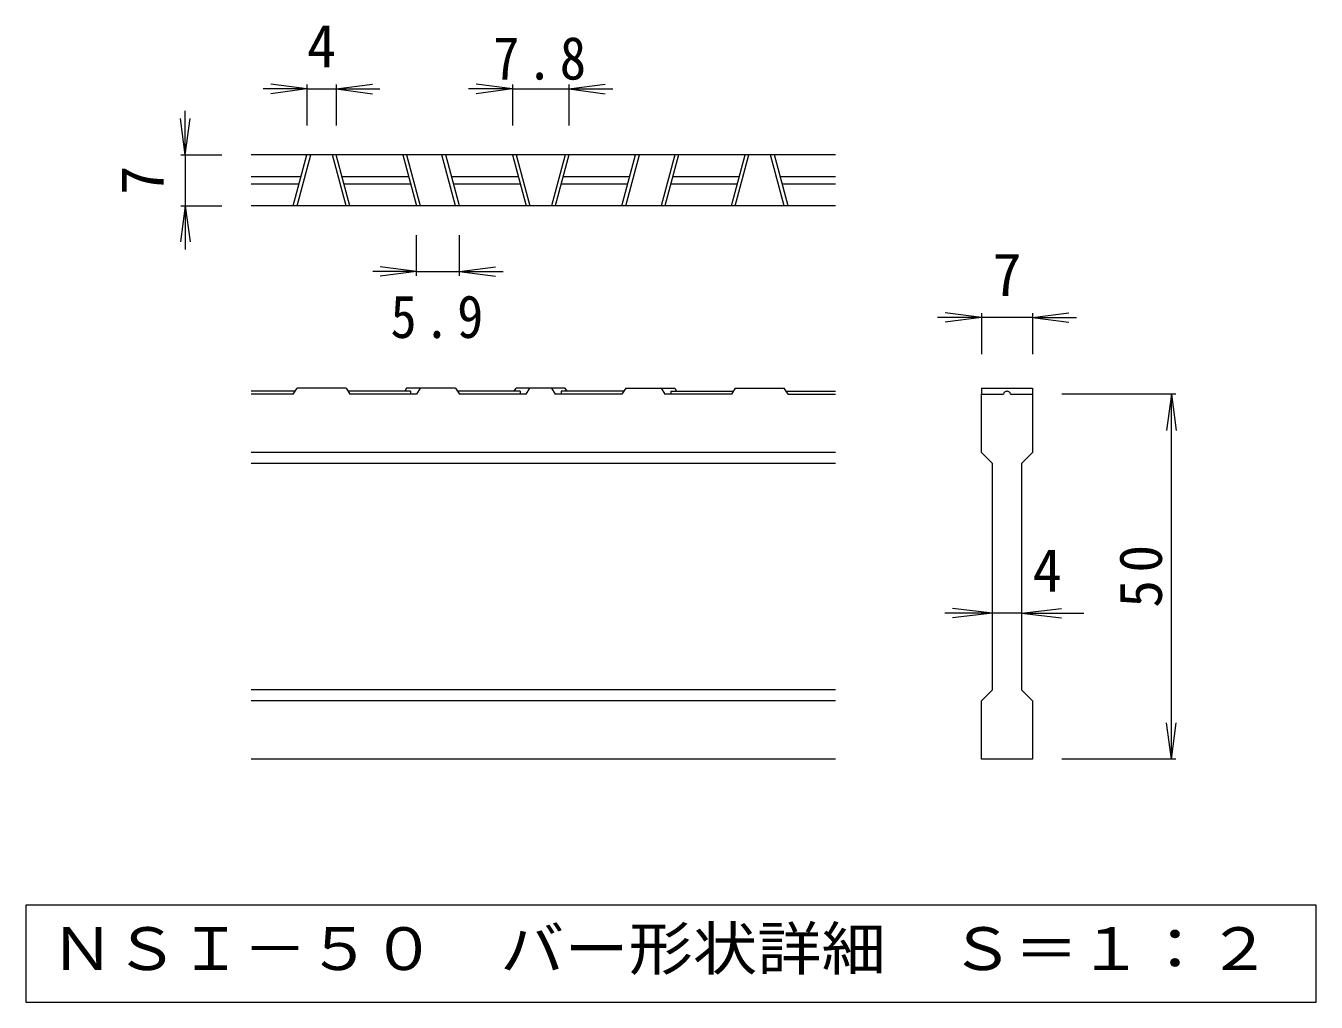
# Model space of a CAD drawing. Units: millimetres on the paper, enlarged 4 times, with parts at other scales. Extents: x -1079 to 1075, y -788 to 718.
# Drawn here: x -1079 to -725.7, y -670 to -402.5 of the extents above; entities that cross this region are included whole.
import ezdxf
from ezdxf.enums import TextEntityAlignment as Align

# ---------------------------------------------------------------- set-up
doc = ezdxf.new("R2010")
doc.units = ezdxf.units.MM
doc.header["$LTSCALE"] = 4
for name, color, linetype, lineweight in [('D-0', 7, 'Continuous', 9), ('D-2', 3, 'Continuous', 9), ('D-4', 7, 'Continuous', 9)]:
    doc.layers.add(name, color=color, linetype=linetype, lineweight=lineweight)
doc.styles.add('ＭＳ ゴシック', font='')
doc.styles.get('ＭＳ ゴシック').set_extended_font_data('MS Gothic')

msp = doc.modelspace()

# ---------------------------------------------------------------- linework, layer by layer
at = {"layer": 'D-0'}
msp.add_lwpolyline([(-1079, -643.419), (-1079, -670), (-725.677, -670), (-725.677, -643.419)], close=True, dxfattribs=at)
at = {"layer": 'D-2'}
for p, q in [((-857.338, -437.819), (-1017.338, -437.819)), ((-1005.776, -451.819), (-1002.024, -437.819)), ((-1004.74, -451.819), (-1000.989, -437.819)), ((-991.308, -451.819), (-995.06, -437.819)), ((-990.273, -451.819), (-994.024, -437.819)), ((-975.776, -437.819), (-972.024, -451.819)), ((-974.74, -437.819), (-970.989, -451.819)), ((-961.308, -451.819), (-965.06, -437.819)), ((-960.273, -451.819), (-964.024, -437.819)), ((-945.776, -437.819), (-942.024, -451.819)), ((-944.74, -437.819), (-940.989, -451.819)), ((-931.308, -437.819), (-935.06, -451.819)), ((-930.273, -437.819), (-934.024, -451.819)), ((-915.776, -451.819), (-912.024, -437.819)), ((-914.74, -451.819), (-910.989, -437.819)), ((-901.308, -437.819), (-905.06, -451.819)), ((-900.273, -437.819), (-904.024, -451.819)), ((-885.776, -451.819), (-882.024, -437.819)), ((-884.74, -451.819), (-880.989, -437.819)), ((-871.308, -451.819), (-875.06, -437.819)), ((-870.273, -451.819), (-874.024, -437.819)), ((-1017.338, -443.819), (-1003.632, -443.819)), ((-992.417, -443.819), (-974.168, -443.819)), ((-962.417, -443.819), (-944.168, -443.819)), ((-931.881, -443.819), (-913.632, -443.819)), ((-901.881, -443.819), (-883.632, -443.819)), ((-872.417, -443.819), (-857.338, -443.819)), ((-1017.338, -445.819), (-1004.168, -445.819)), ((-991.881, -445.819), (-973.632, -445.819)), ((-961.881, -445.819), (-943.632, -445.819)), ((-932.417, -445.819), (-914.168, -445.819)), ((-902.417, -445.819), (-884.168, -445.819)), ((-871.881, -445.819), (-857.338, -445.819)), ((-857.338, -451.819), (-1017.338, -451.819)), ((-1005.258, -502.619), (-1017.338, -502.619)), ((-1005.776, -503.419), (-1017.338, -503.419)), ((-1005.776, -503.419), (-1004.74, -501.819)), ((-991.308, -501.819), (-1004.74, -501.819)), ((-991.308, -501.819), (-990.273, -503.419)), ((-973.632, -502.619), (-990.791, -502.619)), ((-972.024, -503.419), (-990.273, -503.419)), ((-974.74, -501.819), (-975.258, -502.619)), ((-961.308, -501.819), (-974.74, -501.819)), ((-973.632, -502.619), (-973.632, -503.419)), ((-970.989, -501.819), (-972.024, -503.419)), ((-961.308, -501.819), (-960.273, -503.419)), ((-943.632, -502.619), (-960.791, -502.619)), ((-942.024, -503.419), (-960.273, -503.419)), ((-945.258, -502.619), (-944.74, -501.819)), ((-931.308, -501.819), (-944.74, -501.819)), ((-943.632, -502.619), (-943.632, -503.419)), ((-942.024, -503.419), (-940.989, -501.819)), ((-935.06, -501.819), (-934.024, -503.419)), ((-915.776, -503.419), (-934.024, -503.419)), ((-932.417, -502.619), (-932.417, -503.419)), ((-915.258, -502.619), (-932.417, -502.619)), ((-930.791, -502.619), (-931.308, -501.819)), ((-914.74, -501.819), (-915.776, -503.419)), ((-914.74, -501.819), (-901.308, -501.819)), ((-905.06, -501.819), (-904.024, -503.419)), ((-885.776, -503.419), (-904.024, -503.419)), ((-902.417, -502.619), (-885.258, -502.619)), ((-902.417, -502.619), (-902.417, -503.419)), ((-901.308, -501.819), (-900.791, -502.619)), ((-884.74, -501.819), (-885.776, -503.419)), ((-884.74, -501.819), (-871.308, -501.819)), ((-870.273, -503.419), (-871.308, -501.819)), ((-870.791, -502.619), (-857.338, -502.619)), ((-870.273, -503.419), (-857.338, -503.419)), ((-817.338, -501.819), (-817.338, -503.419)), ((-817.338, -519.419), (-817.338, -503.419)), ((-817.338, -503.419), (-811.338, -503.419)), ((-810.359, -502.619), (-810.318, -502.619)), ((-809.338, -503.419), (-803.338, -503.419)), ((-803.338, -503.419), (-803.338, -519.419)), ((-857.338, -519.419), (-1017.338, -519.419)), ((-857.338, -522.419), (-1017.338, -522.419)), ((-817.338, -519.419), (-814.338, -522.419)), ((-814.338, -584.419), (-814.338, -522.419)), ((-806.338, -522.419), (-803.338, -519.419)), ((-806.338, -522.419), (-806.338, -584.419)), ((-857.338, -584.419), (-1017.338, -584.419)), ((-817.338, -587.419), (-814.338, -584.419)), ((-806.338, -584.419), (-803.338, -587.419)), ((-857.338, -587.419), (-1017.338, -587.419)), ((-817.338, -603.419), (-817.338, -587.419)), ((-803.338, -587.419), (-803.338, -603.419)), ((-857.338, -603.419), (-1017.338, -603.419)), ((-803.338, -603.419), (-817.338, -603.419))]:
    msp.add_line(p, q, dxfattribs=at)
msp.add_lwpolyline([(-817.338, -501.819), (-803.338, -501.819), (-803.338, -503.419)], dxfattribs=at)
for centre, start, end in [((-810.359, -503.619), 90, 168.46303), ((-810.318, -503.619), 11.53696, 90)]:
    msp.add_arc(centre, 1, start, end, dxfattribs=at)
at = {"layer": 'D-4'}
for p, q in [((-1002.024, -419.819), (-1014.024, -419.819)), ((-1002.024, -419.819), (-1011.939, -418.514)), ((-1002.024, -419.819), (-1011.939, -421.124)), ((-1002.024, -418.619), (-1002.024, -429.819)), ((-1002.024, -419.819), (-994.024, -419.819)), ((-994.024, -419.819), (-984.11, -418.514)), ((-994.024, -418.619), (-994.024, -429.819)), ((-994.024, -419.819), (-984.11, -421.124)), ((-994.024, -419.819), (-982.024, -419.819)), ((-945.776, -419.819), (-957.776, -419.819)), ((-945.776, -419.819), (-955.69, -418.514)), ((-945.776, -419.819), (-955.69, -421.124)), ((-945.776, -418.619), (-945.776, -429.819)), ((-945.776, -419.819), (-930.273, -419.819)), ((-930.273, -419.819), (-920.358, -418.514)), ((-930.273, -418.619), (-930.273, -429.819)), ((-930.273, -419.819), (-920.358, -421.124)), ((-930.273, -419.819), (-918.273, -419.819)), ((-1035.338, -437.819), (-1035.338, -425.819)), ((-1035.338, -437.819), (-1036.644, -427.905)), ((-1035.338, -437.819), (-1034.033, -427.905)), ((-1036.538, -437.819), (-1025.338, -437.819)), ((-1035.338, -437.819), (-1035.338, -451.819)), ((-1035.338, -451.819), (-1036.644, -461.734)), ((-1036.538, -451.819), (-1025.338, -451.819)), ((-1035.338, -451.819), (-1034.033, -461.734)), ((-1035.338, -451.819), (-1035.338, -463.819)), ((-972.024, -471.019), (-972.024, -459.819)), ((-960.273, -471.019), (-960.273, -459.819)), ((-972.024, -469.819), (-984.024, -469.819)), ((-972.024, -469.819), (-981.939, -468.514)), ((-972.024, -469.819), (-981.939, -471.125)), ((-960.273, -469.819), (-950.358, -471.125)), ((-960.273, -469.819), (-948.273, -469.819)), ((-817.338, -482.42), (-829.338, -482.42)), ((-817.338, -482.42), (-827.253, -481.114)), ((-817.338, -482.42), (-827.253, -483.725)), ((-817.338, -481.22), (-817.338, -492.42)), ((-803.338, -482.42), (-817.338, -482.42)), ((-803.338, -482.42), (-793.424, -481.114)), ((-803.338, -481.22), (-803.338, -492.42)), ((-803.338, -482.42), (-793.424, -483.725)), ((-803.338, -482.42), (-791.338, -482.42)), ((-764.138, -503.419), (-795.338, -503.419)), ((-765.338, -503.419), (-766.644, -513.334)), ((-765.338, -503.419), (-764.033, -513.334)), ((-765.338, -603.419), (-765.338, -503.419)), ((-814.338, -563.419), (-827.338, -563.419)), ((-814.338, -563.419), (-825.253, -562.114)), ((-814.338, -563.419), (-825.253, -564.725)), ((-806.338, -563.419), (-814.338, -563.419)), ((-806.338, -563.419), (-795.424, -562.114)), ((-806.338, -563.419), (-795.424, -564.725)), ((-806.338, -563.419), (-789.338, -563.419)), ((-765.338, -603.419), (-766.644, -593.505)), ((-765.338, -603.419), (-764.033, -593.505)), ((-764.138, -603.419), (-795.338, -603.419))]:
    msp.add_line(p, q, dxfattribs=at)
msp.add_lwpolyline([(-972.024, -469.819), (-960.273, -469.819), (-950.358, -468.514)], dxfattribs=at)

# ---------------------------------------------------------------- texts
at = {"layer": 'D-0', "color": 2, "style": 'ＭＳ ゴシック', "width": 1.1}
msp.add_text('ＮＳＩ－５０\u3000バー形状詳細\u3000Ｓ＝１：２', height=11.73, dxfattribs=at).set_placement((-1072.338, -664.71), align=Align.BOTTOM_LEFT)
at = {"layer": 'D-4', "color": 2, "style": 'ＭＳ ゴシック'}
for s, p in [('4', (-1002.024, -417.419)), ('7', (-814.338, -480.02)), ('4', (-803.338, -561.019))]:
    msp.add_text(s, height=11.73, dxfattribs=at).set_placement(p, align=Align.BOTTOM_LEFT)
msp.add_text('7', height=11.73, rotation=90, dxfattribs=at).set_placement((-1037.738, -448.819), align=Align.BOTTOM_LEFT)
at = {"layer": 'D-4', "color": 2, "char_height": 11.73, "attachment_point": 7, "style": 'ＭＳ ゴシック'}
for s, insert in [('\\T1.27;\\W0.9;7.8', (-951.024, -417.419)), ('\\T1.27;\\W0.9;5.9', (-979.149, -488.219))]:
    msp.add_mtext(s, dxfattribs=dict(at, insert=insert))
at = {"layer": 'D-4', "color": 2, "insert": (-767.738, -561.919), "char_height": 11.73, "attachment_point": 7, "rotation": 90, "style": 'ＭＳ ゴシック'}
msp.add_mtext('\\T1.27;\\W0.95;50', dxfattribs=at)

doc.saveas('drawing.dxf')
